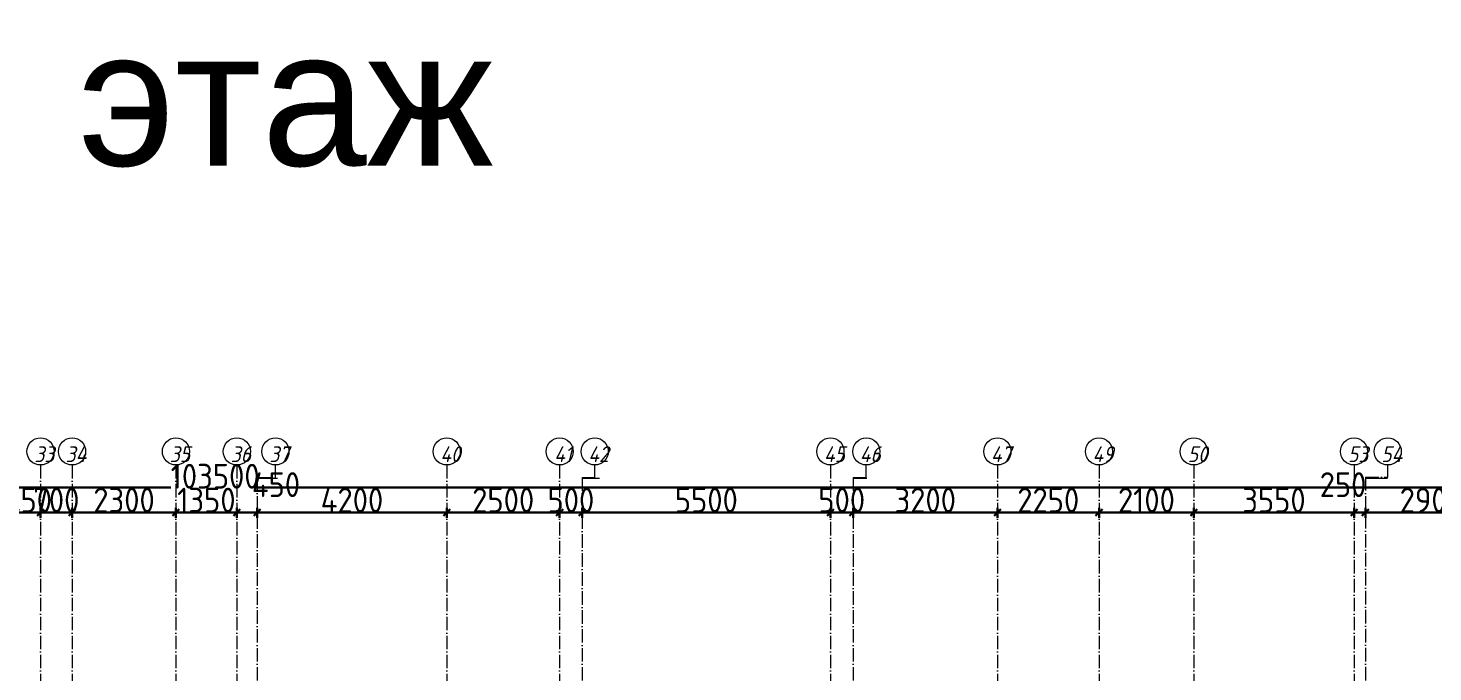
# Model space of a CAD drawing. Header units: millimetres. Extents: x -17017 to 628417, y -109036 to 199237.
# Drawn here: x 328996 to 360118, y -552 to 13704 of the extents above; entities that cross this region are included whole.
import ezdxf

# ---------------------------------------------------------------- set-up
doc = ezdxf.new("R2010")
doc.units = ezdxf.units.MM
doc.linetypes.add('50_200_ШТРИХ_1Т_ш5_п1_п1_', pattern=[700, 500, -100, 0, -100])
for name, color, linetype, lineweight in [('A-____-____-DIMS', 7, 'Continuous', 9), ('S-GRID-____-IDEN', 7, 'Continuous', 9), ('S-GRID-____-OTLN', 7, 'Continuous', 9), ('S-GRID-____-OTLN-1', 7, '50_200_ШТРИХ_1Т_ш5_п1_п1_', 9), ('стяжа', 7, 'Continuous', 30)]:
    doc.layers.add(name, color=color, linetype=linetype, lineweight=lineweight)
doc.styles.add('ISOCPEUR_I_9', font='isocpeui.ttf', dxfattribs={"width": 0.9, "height": 250})
doc.styles.get("Standard").update_dxf_attribs({"font": 'arial.ttf'})
doc.styles.add('СПДС', font='isocpeur.ttf', dxfattribs={"width": 0.9})
doc.dimstyles.new('ISO-2_5_0_9К_БОЛЬШОЙ_ОСИ', dxfattribs={"dimscale": 304.8, "dimtxt": 248.995294, "dimasz": 0.492126, "dimexe": 0.393701, "dimexo": 0, "dimgap": 0, "dimtad": 1, "dimdec": 0, "dimzin": 0, "dimdsep": 46, "dimtxsty": 'ISOCPEUR_I_9', "dimblk1": 'OBLIQUE', "dimblk2": 'OBLIQUE', "dimsah": 1, "dimcen": 0.09, "dimdle": 0.393701, "dimazin": 0, "dimtfac": 1, "dimtdec": 4, "dimtix": 1, "dimtmove": 0, "dimatfit": 3, "dimfxl": 1, "dimtvp": 1, "dimtolj": 1, "dimtzin": 0, "dimarcsym": 2})
doc.dimstyles.new('ISO-2_5_0_9К_БОЛЬШОЙ_ОСИ_1', dxfattribs={"dimscale": 304.8, "dimtxt": 248.995294, "dimasz": 0.492126, "dimexe": 0.393701, "dimexo": 0, "dimgap": 0, "dimtad": 1, "dimdec": 0, "dimzin": 0, "dimdsep": 46, "dimtxsty": 'ISOCPEUR_I_9', "dimblk1": 'OBLIQUE', "dimblk2": 'OBLIQUE', "dimsah": 1, "dimcen": 0.09, "dimdle": 0.393701, "dimazin": 0, "dimtfac": 1, "dimtdec": 4, "dimtix": 1, "dimtmove": 1, "dimatfit": 3, "dimfxl": 1, "dimtvp": 1, "dimtolj": 1, "dimtzin": 0, "dimarcsym": 2})
doc.dimstyles.new('ISO-2_5_0_9К_БОЛЬШОЙ_ОСИ_2', dxfattribs={"dimscale": 304.8, "dimtxt": 248.995294, "dimasz": 0.492126, "dimexe": 0.393701, "dimexo": 0, "dimgap": 0, "dimtad": 1, "dimdec": 0, "dimzin": 0, "dimdsep": 46, "dimtxsty": 'ISOCPEUR_I_9', "dimblk1": 'OBLIQUE', "dimblk2": 'OBLIQUE', "dimsah": 1, "dimcen": 0.09, "dimdle": 0.393701, "dimazin": 0, "dimtfac": 1, "dimtdec": 4, "dimtix": 1, "dimtmove": 2, "dimatfit": 3, "dimfxl": 1, "dimtvp": 1, "dimtolj": 1, "dimtzin": 0, "dimarcsym": 2})

# ---------------------------------------------------------------- blocks, each defined once
blk = doc.blocks.new('Ось сетки - Круг_Ø6_00__ISO-2_5_0_9K_-25732049-АР1_План отверстий 3 этажа в осях 1-64_Ю-ЯЯ')
at = {"layer": 'S-GRID-____-IDEN'}
blk.add_circle((0, 0), 3, dxfattribs=at)
blk = doc.blocks.new('_Oblique')
at = {"color": 0, "linetype": 'ByBlock', "lineweight": -2}
blk.add_line((-0.5, -0.5), (0.5, 0.5), dxfattribs=at)
blk = doc.blocks.new('*D2832')
at = {"layer": 'A-____-____-DIMS', "color": 0, "lineweight": -2, "transparency": 16777216}
for p, q in [((328721, 2977), (328571, 2977)), ((328721, 3083), (328721, 2857)), ((328721, 2977), (329271, 2977)), ((329271, 3083), (329271, 2857)), ((329271, 2977), (329421, 2977))]:
    blk.add_line(p, q, dxfattribs=at)
at = {"layer": 'Defpoints', "color": 0, "transparency": 16777216}
for p in [(328721, 3083), (329271, 3083), (329271, 2977)]:
    blk.add_point(p, dxfattribs=at)
at = {"layer": 'A-____-____-DIMS', "color": 0, "lineweight": -2, "transparency": 16777216, "xscale": 150, "yscale": 150, "zscale": 150}
blk.add_blockref('_Oblique', (328721, 2977), dxfattribs=at)
at = {"layer": 'A-____-____-DIMS', "color": 0, "lineweight": -2, "transparency": 16777216, "xscale": 150, "yscale": 150, "zscale": 150, "rotation": 180}
blk.add_blockref('_Oblique', (329271, 2977), dxfattribs=at)
at = {"layer": 'A-____-____-DIMS', "color": 0, "transparency": 16777216, "insert": (328996, 3251), "char_height": 548.6, "attachment_point": 5, "style": 'СПДС'}
blk.add_mtext('\\A1;550', dxfattribs=at)
blk = doc.blocks.new('*D2833')
at = {"layer": 'A-____-____-DIMS', "color": 0, "lineweight": -2, "transparency": 16777216}
for p, q in [((329271, 2977), (329121, 2977)), ((329271, 3083), (329271, 2857)), ((329271, 2977), (329971, 2977)), ((329971, 3083), (329971, 2857)), ((329971, 2977), (330121, 2977))]:
    blk.add_line(p, q, dxfattribs=at)
at = {"layer": 'Defpoints', "color": 0, "transparency": 16777216}
for p in [(329271, 3083), (329971, 3083), (329971, 2977)]:
    blk.add_point(p, dxfattribs=at)
at = {"layer": 'A-____-____-DIMS', "color": 0, "lineweight": -2, "transparency": 16777216, "xscale": 150, "yscale": 150, "zscale": 150}
blk.add_blockref('_Oblique', (329271, 2977), dxfattribs=at)
at = {"layer": 'A-____-____-DIMS', "color": 0, "lineweight": -2, "transparency": 16777216, "xscale": 150, "yscale": 150, "zscale": 150, "rotation": 180}
blk.add_blockref('_Oblique', (329971, 2977), dxfattribs=at)
at = {"layer": 'A-____-____-DIMS', "color": 0, "transparency": 16777216, "insert": (329621, 3251), "char_height": 548.6, "attachment_point": 5, "style": 'СПДС'}
blk.add_mtext('\\A1;700', dxfattribs=at)
blk = doc.blocks.new('*D2834')
at = {"layer": 'A-____-____-DIMS', "color": 0, "lineweight": -2, "transparency": 16777216}
for p, q in [((329851, 2977), (332391, 2977)), ((329971, 3083), (329971, 2857)), ((332271, 3083), (332271, 2857))]:
    blk.add_line(p, q, dxfattribs=at)
at = {"layer": 'Defpoints', "color": 0, "transparency": 16777216}
for p in [(329971, 3083), (332271, 3083), (332271, 2977)]:
    blk.add_point(p, dxfattribs=at)
at = {"layer": 'A-____-____-DIMS', "color": 0, "lineweight": -2, "transparency": 16777216, "xscale": 150, "yscale": 150, "zscale": 150, "rotation": 180}
blk.add_blockref('_Oblique', (329971, 2977), dxfattribs=at)
at = {"layer": 'A-____-____-DIMS', "color": 0, "lineweight": -2, "transparency": 16777216, "xscale": 150, "yscale": 150, "zscale": 150}
blk.add_blockref('_Oblique', (332271, 2977), dxfattribs=at)
at = {"layer": 'A-____-____-DIMS', "color": 0, "transparency": 16777216, "insert": (331121, 3251), "char_height": 548.6, "attachment_point": 5, "style": 'СПДС'}
blk.add_mtext('\\A1;2300', dxfattribs=at)
blk = doc.blocks.new('*D2835')
at = {"layer": 'A-____-____-DIMS', "color": 0, "lineweight": -2, "transparency": 16777216}
for p, q in [((332151, 2977), (333741, 2977)), ((332271, 3083), (332271, 2857)), ((333621, 3083), (333621, 2857))]:
    blk.add_line(p, q, dxfattribs=at)
at = {"layer": 'Defpoints', "color": 0, "transparency": 16777216}
for p in [(332271, 3083), (333621, 3083), (333621, 2977)]:
    blk.add_point(p, dxfattribs=at)
at = {"layer": 'A-____-____-DIMS', "color": 0, "lineweight": -2, "transparency": 16777216, "xscale": 150, "yscale": 150, "zscale": 150, "rotation": 180}
blk.add_blockref('_Oblique', (332271, 2977), dxfattribs=at)
at = {"layer": 'A-____-____-DIMS', "color": 0, "lineweight": -2, "transparency": 16777216, "xscale": 150, "yscale": 150, "zscale": 150}
blk.add_blockref('_Oblique', (333621, 2977), dxfattribs=at)
at = {"layer": 'A-____-____-DIMS', "color": 0, "transparency": 16777216, "insert": (332946, 3251), "char_height": 548.6, "attachment_point": 5, "style": 'СПДС'}
blk.add_mtext('\\A1;1350', dxfattribs=at)
blk = doc.blocks.new('*D2836')
at = {"layer": 'A-____-____-DIMS', "color": 0, "lineweight": -2, "transparency": 16777216}
for p, q in [((333501, 2977), (334191, 2977)), ((333621, 3083), (333621, 2857)), ((334071, 3083), (334071, 2857))]:
    blk.add_line(p, q, dxfattribs=at)
at = {"layer": 'Defpoints', "color": 0, "transparency": 16777216}
for p in [(333621, 3083), (334071, 3083), (334071, 2977)]:
    blk.add_point(p, dxfattribs=at)
at = {"layer": 'A-____-____-DIMS', "color": 0, "lineweight": -2, "transparency": 16777216, "xscale": 150, "yscale": 150, "zscale": 150, "rotation": 180}
blk.add_blockref('_Oblique', (333621, 2977), dxfattribs=at)
at = {"layer": 'A-____-____-DIMS', "color": 0, "lineweight": -2, "transparency": 16777216, "xscale": 150, "yscale": 150, "zscale": 150}
blk.add_blockref('_Oblique', (334071, 2977), dxfattribs=at)
at = {"layer": 'A-____-____-DIMS', "color": 0, "transparency": 16777216, "insert": (333953, 3868), "char_height": 548.6, "attachment_point": 1, "line_spacing_factor": 1.149209, "style": 'СПДС'}
blk.add_mtext('\\A1;450', dxfattribs=at)
blk = doc.blocks.new('*D2837')
at = {"layer": 'A-____-____-DIMS', "color": 0, "lineweight": -2, "transparency": 16777216}
for p, q in [((333951, 2977), (338391, 2977)), ((334071, 3083), (334071, 2857)), ((338271, 3083), (338271, 2857))]:
    blk.add_line(p, q, dxfattribs=at)
at = {"layer": 'Defpoints', "color": 0, "transparency": 16777216}
for p in [(334071, 3083), (338271, 3083), (338271, 2977)]:
    blk.add_point(p, dxfattribs=at)
at = {"layer": 'A-____-____-DIMS', "color": 0, "lineweight": -2, "transparency": 16777216, "xscale": 150, "yscale": 150, "zscale": 150, "rotation": 180}
blk.add_blockref('_Oblique', (334071, 2977), dxfattribs=at)
at = {"layer": 'A-____-____-DIMS', "color": 0, "lineweight": -2, "transparency": 16777216, "xscale": 150, "yscale": 150, "zscale": 150}
blk.add_blockref('_Oblique', (338271, 2977), dxfattribs=at)
at = {"layer": 'A-____-____-DIMS', "color": 0, "transparency": 16777216, "insert": (336171, 3251), "char_height": 548.6, "attachment_point": 5, "style": 'СПДС'}
blk.add_mtext('\\A1;4200', dxfattribs=at)
blk = doc.blocks.new('*D2838')
at = {"layer": 'A-____-____-DIMS', "color": 0, "lineweight": -2, "transparency": 16777216}
for p, q in [((338151, 2977), (340891, 2977)), ((338271, 3083), (338271, 2857)), ((340771, 3083), (340771, 2857))]:
    blk.add_line(p, q, dxfattribs=at)
at = {"layer": 'Defpoints', "color": 0, "transparency": 16777216}
for p in [(338271, 3083), (340771, 3083), (340771, 2977)]:
    blk.add_point(p, dxfattribs=at)
at = {"layer": 'A-____-____-DIMS', "color": 0, "lineweight": -2, "transparency": 16777216, "xscale": 150, "yscale": 150, "zscale": 150, "rotation": 180}
blk.add_blockref('_Oblique', (338271, 2977), dxfattribs=at)
at = {"layer": 'A-____-____-DIMS', "color": 0, "lineweight": -2, "transparency": 16777216, "xscale": 150, "yscale": 150, "zscale": 150}
blk.add_blockref('_Oblique', (340771, 2977), dxfattribs=at)
at = {"layer": 'A-____-____-DIMS', "color": 0, "transparency": 16777216, "insert": (339521, 3251), "char_height": 548.6, "attachment_point": 5, "style": 'СПДС'}
blk.add_mtext('\\A1;2500', dxfattribs=at)
blk = doc.blocks.new('*D2839')
at = {"layer": 'A-____-____-DIMS', "color": 0, "lineweight": -2, "transparency": 16777216}
for p, q in [((340771, 2977), (340621, 2977)), ((340771, 3083), (340771, 2857)), ((340771, 2977), (341271, 2977)), ((341271, 3083), (341271, 2857)), ((341271, 2977), (341421, 2977))]:
    blk.add_line(p, q, dxfattribs=at)
at = {"layer": 'Defpoints', "color": 0, "transparency": 16777216}
for p in [(340771, 3083), (341271, 3083), (341271, 2977)]:
    blk.add_point(p, dxfattribs=at)
at = {"layer": 'A-____-____-DIMS', "color": 0, "lineweight": -2, "transparency": 16777216, "xscale": 150, "yscale": 150, "zscale": 150}
blk.add_blockref('_Oblique', (340771, 2977), dxfattribs=at)
at = {"layer": 'A-____-____-DIMS', "color": 0, "lineweight": -2, "transparency": 16777216, "xscale": 150, "yscale": 150, "zscale": 150, "rotation": 180}
blk.add_blockref('_Oblique', (341271, 2977), dxfattribs=at)
at = {"layer": 'A-____-____-DIMS', "color": 0, "transparency": 16777216, "insert": (341021, 3251), "char_height": 548.6, "attachment_point": 5, "style": 'СПДС'}
blk.add_mtext('\\A1;500', dxfattribs=at)
blk = doc.blocks.new('*D2840')
at = {"layer": 'A-____-____-DIMS', "color": 0, "lineweight": -2, "transparency": 16777216}
for p, q in [((341151, 2977), (346891, 2977)), ((341271, 3083), (341271, 2857)), ((346771, 3083), (346771, 2857))]:
    blk.add_line(p, q, dxfattribs=at)
at = {"layer": 'Defpoints', "color": 0, "transparency": 16777216}
for p in [(341271, 3083), (346771, 3083), (346771, 2977)]:
    blk.add_point(p, dxfattribs=at)
at = {"layer": 'A-____-____-DIMS', "color": 0, "lineweight": -2, "transparency": 16777216, "xscale": 150, "yscale": 150, "zscale": 150, "rotation": 180}
blk.add_blockref('_Oblique', (341271, 2977), dxfattribs=at)
at = {"layer": 'A-____-____-DIMS', "color": 0, "lineweight": -2, "transparency": 16777216, "xscale": 150, "yscale": 150, "zscale": 150}
blk.add_blockref('_Oblique', (346771, 2977), dxfattribs=at)
at = {"layer": 'A-____-____-DIMS', "color": 0, "transparency": 16777216, "insert": (344021, 3251), "char_height": 548.6, "attachment_point": 5, "style": 'СПДС'}
blk.add_mtext('\\A1;5500', dxfattribs=at)
blk = doc.blocks.new('*D2841')
at = {"layer": 'A-____-____-DIMS', "color": 0, "lineweight": -2, "transparency": 16777216}
for p, q in [((346771, 2977), (346621, 2977)), ((346771, 3083), (346771, 2857)), ((346771, 2977), (347271, 2977)), ((347271, 3083), (347271, 2857)), ((347271, 2977), (347421, 2977))]:
    blk.add_line(p, q, dxfattribs=at)
at = {"layer": 'Defpoints', "color": 0, "transparency": 16777216}
for p in [(346771, 3083), (347271, 3083), (347271, 2977)]:
    blk.add_point(p, dxfattribs=at)
at = {"layer": 'A-____-____-DIMS', "color": 0, "lineweight": -2, "transparency": 16777216, "xscale": 150, "yscale": 150, "zscale": 150}
blk.add_blockref('_Oblique', (346771, 2977), dxfattribs=at)
at = {"layer": 'A-____-____-DIMS', "color": 0, "lineweight": -2, "transparency": 16777216, "xscale": 150, "yscale": 150, "zscale": 150, "rotation": 180}
blk.add_blockref('_Oblique', (347271, 2977), dxfattribs=at)
at = {"layer": 'A-____-____-DIMS', "color": 0, "transparency": 16777216, "insert": (347021, 3251), "char_height": 548.6, "attachment_point": 5, "style": 'СПДС'}
blk.add_mtext('\\A1;500', dxfattribs=at)
blk = doc.blocks.new('*D2842')
at = {"layer": 'A-____-____-DIMS', "color": 0, "lineweight": -2, "transparency": 16777216}
for p, q in [((347151, 2977), (350591, 2977)), ((347271, 3083), (347271, 2857)), ((350471, 3083), (350471, 2857))]:
    blk.add_line(p, q, dxfattribs=at)
at = {"layer": 'Defpoints', "color": 0, "transparency": 16777216}
for p in [(347271, 3083), (350471, 3083), (350471, 2977)]:
    blk.add_point(p, dxfattribs=at)
at = {"layer": 'A-____-____-DIMS', "color": 0, "lineweight": -2, "transparency": 16777216, "xscale": 150, "yscale": 150, "zscale": 150, "rotation": 180}
blk.add_blockref('_Oblique', (347271, 2977), dxfattribs=at)
at = {"layer": 'A-____-____-DIMS', "color": 0, "lineweight": -2, "transparency": 16777216, "xscale": 150, "yscale": 150, "zscale": 150}
blk.add_blockref('_Oblique', (350471, 2977), dxfattribs=at)
at = {"layer": 'A-____-____-DIMS', "color": 0, "transparency": 16777216, "insert": (348871, 3251), "char_height": 548.6, "attachment_point": 5, "style": 'СПДС'}
blk.add_mtext('\\A1;3200', dxfattribs=at)
blk = doc.blocks.new('*D2843')
at = {"layer": 'A-____-____-DIMS', "color": 0, "lineweight": -2, "transparency": 16777216}
for p, q in [((350351, 2977), (352841, 2977)), ((350471, 3083), (350471, 2857)), ((352721, 3083), (352721, 2857))]:
    blk.add_line(p, q, dxfattribs=at)
at = {"layer": 'Defpoints', "color": 0, "transparency": 16777216}
for p in [(350471, 3083), (352721, 3083), (352721, 2977)]:
    blk.add_point(p, dxfattribs=at)
at = {"layer": 'A-____-____-DIMS', "color": 0, "lineweight": -2, "transparency": 16777216, "xscale": 150, "yscale": 150, "zscale": 150, "rotation": 180}
blk.add_blockref('_Oblique', (350471, 2977), dxfattribs=at)
at = {"layer": 'A-____-____-DIMS', "color": 0, "lineweight": -2, "transparency": 16777216, "xscale": 150, "yscale": 150, "zscale": 150}
blk.add_blockref('_Oblique', (352721, 2977), dxfattribs=at)
at = {"layer": 'A-____-____-DIMS', "color": 0, "transparency": 16777216, "insert": (351596, 3251), "char_height": 548.6, "attachment_point": 5, "style": 'СПДС'}
blk.add_mtext('\\A1;2250', dxfattribs=at)
blk = doc.blocks.new('*D2844')
at = {"layer": 'A-____-____-DIMS', "color": 0, "lineweight": -2, "transparency": 16777216}
for p, q in [((352601, 2977), (354941, 2977)), ((352721, 3083), (352721, 2857)), ((354821, 3083), (354821, 2857))]:
    blk.add_line(p, q, dxfattribs=at)
at = {"layer": 'Defpoints', "color": 0, "transparency": 16777216}
for p in [(352721, 3083), (354821, 3083), (354821, 2977)]:
    blk.add_point(p, dxfattribs=at)
at = {"layer": 'A-____-____-DIMS', "color": 0, "lineweight": -2, "transparency": 16777216, "xscale": 150, "yscale": 150, "zscale": 150, "rotation": 180}
blk.add_blockref('_Oblique', (352721, 2977), dxfattribs=at)
at = {"layer": 'A-____-____-DIMS', "color": 0, "lineweight": -2, "transparency": 16777216, "xscale": 150, "yscale": 150, "zscale": 150}
blk.add_blockref('_Oblique', (354821, 2977), dxfattribs=at)
at = {"layer": 'A-____-____-DIMS', "color": 0, "transparency": 16777216, "insert": (353771, 3251), "char_height": 548.6, "attachment_point": 5, "style": 'СПДС'}
blk.add_mtext('\\A1;2100', dxfattribs=at)
blk = doc.blocks.new('*D2845')
at = {"layer": 'A-____-____-DIMS', "color": 0, "lineweight": -2, "transparency": 16777216}
for p, q in [((354701, 2977), (358491, 2977)), ((354821, 3083), (354821, 2857)), ((358371, 3083), (358371, 2857))]:
    blk.add_line(p, q, dxfattribs=at)
at = {"layer": 'Defpoints', "color": 0, "transparency": 16777216}
for p in [(354821, 3083), (358371, 3083), (358371, 2977)]:
    blk.add_point(p, dxfattribs=at)
at = {"layer": 'A-____-____-DIMS', "color": 0, "lineweight": -2, "transparency": 16777216, "xscale": 150, "yscale": 150, "zscale": 150, "rotation": 180}
blk.add_blockref('_Oblique', (354821, 2977), dxfattribs=at)
at = {"layer": 'A-____-____-DIMS', "color": 0, "lineweight": -2, "transparency": 16777216, "xscale": 150, "yscale": 150, "zscale": 150}
blk.add_blockref('_Oblique', (358371, 2977), dxfattribs=at)
at = {"layer": 'A-____-____-DIMS', "color": 0, "transparency": 16777216, "insert": (356596, 3251), "char_height": 548.6, "attachment_point": 5, "style": 'СПДС'}
blk.add_mtext('\\A1;3550', dxfattribs=at)
blk = doc.blocks.new('*D2846')
at = {"layer": 'A-____-____-DIMS', "color": 0, "lineweight": -2, "transparency": 16777216}
for p, q in [((358251, 2977), (358741, 2977)), ((358371, 3083), (358371, 2857)), ((358621, 3083), (358621, 2857))]:
    blk.add_line(p, q, dxfattribs=at)
at = {"layer": 'Defpoints', "color": 0, "transparency": 16777216}
for p in [(358371, 3083), (358621, 3083), (358621, 2977)]:
    blk.add_point(p, dxfattribs=at)
at = {"layer": 'A-____-____-DIMS', "color": 0, "lineweight": -2, "transparency": 16777216, "xscale": 150, "yscale": 150, "zscale": 150, "rotation": 180}
blk.add_blockref('_Oblique', (358371, 2977), dxfattribs=at)
at = {"layer": 'A-____-____-DIMS', "color": 0, "lineweight": -2, "transparency": 16777216, "xscale": 150, "yscale": 150, "zscale": 150}
blk.add_blockref('_Oblique', (358621, 2977), dxfattribs=at)
at = {"layer": 'A-____-____-DIMS', "color": 0, "transparency": 16777216, "insert": (357610, 3868), "char_height": 548.6, "attachment_point": 1, "line_spacing_factor": 1.149209, "style": 'СПДС'}
blk.add_mtext('\\A1;250', dxfattribs=at)
blk = doc.blocks.new('*D2847')
at = {"layer": 'A-____-____-DIMS', "color": 0, "lineweight": -2, "transparency": 16777216}
for p, q in [((358501, 2977), (361641, 2977)), ((358621, 3083), (358621, 2857)), ((361521, 3083), (361521, 2857))]:
    blk.add_line(p, q, dxfattribs=at)
at = {"layer": 'Defpoints', "color": 0, "transparency": 16777216}
for p in [(358621, 3083), (361521, 3083), (361521, 2977)]:
    blk.add_point(p, dxfattribs=at)
at = {"layer": 'A-____-____-DIMS', "color": 0, "lineweight": -2, "transparency": 16777216, "xscale": 150, "yscale": 150, "zscale": 150, "rotation": 180}
blk.add_blockref('_Oblique', (358621, 2977), dxfattribs=at)
at = {"layer": 'A-____-____-DIMS', "color": 0, "lineweight": -2, "transparency": 16777216, "xscale": 150, "yscale": 150, "zscale": 150}
blk.add_blockref('_Oblique', (361521, 2977), dxfattribs=at)
at = {"layer": 'A-____-____-DIMS', "color": 0, "transparency": 16777216, "insert": (360071, 3251), "char_height": 548.6, "attachment_point": 5, "style": 'СПДС'}
blk.add_mtext('\\A1;2900', dxfattribs=at)
blk = doc.blocks.new('*D2853')
at = {"layer": 'A-____-____-DIMS', "color": 0, "lineweight": -2, "transparency": 16777216}
for p, q in [((281301, 3529), (332155, 3529)), ((281421, 3635), (281421, 3409)), ((385041, 3529), (334032, 3529)), ((384921, 3635), (384921, 3409))]:
    blk.add_line(p, q, dxfattribs=at)
at = {"layer": 'Defpoints', "color": 0, "transparency": 16777216}
for p in [(281421, 3635), (384921, 3635), (384921, 3529)]:
    blk.add_point(p, dxfattribs=at)
at = {"layer": 'A-____-____-DIMS', "color": 0, "lineweight": -2, "transparency": 16777216, "xscale": 150, "yscale": 150, "zscale": 150, "rotation": 180}
blk.add_blockref('_Oblique', (281421, 3529), dxfattribs=at)
at = {"layer": 'A-____-____-DIMS', "color": 0, "lineweight": -2, "transparency": 16777216, "xscale": 150, "yscale": 150, "zscale": 150}
blk.add_blockref('_Oblique', (384921, 3529), dxfattribs=at)
at = {"layer": 'A-____-____-DIMS', "color": 0, "transparency": 16777216, "insert": (332155, 4055), "char_height": 548.6, "attachment_point": 1, "line_spacing_factor": 1.149209, "style": 'СПДС'}
blk.add_mtext('\\A1;103500', dxfattribs=at)
blk = doc.blocks.new('3эт')
at = {"layer": 'S-GRID-____-OTLN-1', "color": 251, "ltscale": 0.6, "true_color": 0x636466}
for p, q in [((329270.7, 4029.4), (329270.7, -33971.9)), ((329970.7, 4029.4), (329970.7, -9616.1)), ((332270.7, 4029.4), (332270.7, -33971.9)), ((333620.7, 4029.4), (333620.7, -20188)), ((334070.7, 3756), (334070.7, -20188)), ((334070.7, 3756), (334475.5, 3756)), ((334475.5, 3756), (334475.5, 4029.4)), ((338270.7, 4029.4), (338270.7, -33971.9)), ((340770.7, 4029.4), (340770.7, -33971.9)), ((341270.7, 3756), (341270.7, -33823.9)), ((341270.7, 3756), (341549.4, 3756)), ((341549.4, 3756), (341549.4, 4029.4)), ((346770.7, 4029.4), (346770.7, -33971.9)), ((347270.7, 3756), (347270.7, -33828.9)), ((347270.7, 3756), (347565.2, 3756)), ((347565.2, 3756), (347565.2, 4029.4)), ((350470.7, 4029.4), (350470.7, -33971.9)), ((352720.7, 4029.4), (352720.7, -33971.9)), ((354820.7, 4029.4), (354820.7, -46882.4)), ((358370.7, 4029.4), (358370.7, -46592.2)), ((358620.7, 3761.2), (358620.7, -46882.4)), ((358620.7, 3761.2), (359117.4, 3761.2)), ((359117.4, 3761.2), (359117.4, 4029.4))]:
    blk.add_line(p, q, dxfattribs=at)
at = {"layer": 'S-GRID-____-IDEN', "xscale": 99.99999999999993, "yscale": 99.99999999999993, "zscale": 99.99999999999993, "rotation": 180}
for p in [(329270.7, 4329.4), (329970.7, 4329.4), (332270.7, 4329.4), (333620.7, 4329.4), (334475.5, 4329.4), (338270.7, 4329.4), (340770.7, 4329.4), (341549.4, 4329.4), (346770.7, 4329.4), (347565.2, 4329.4), (350470.7, 4329.4), (352720.7, 4329.4), (354820.7, 4329.4), (358370.7, 4329.4), (359117.4, 4329.4)]:
    blk.add_blockref('Ось сетки - Круг_Ø6_00__ISO-2_5_0_9K_-25732049-АР1_План отверстий 3 этажа в осях 1-64_Ю-ЯЯ', p, dxfattribs=at)
at = {"layer": 'S-GRID-____-IDEN', "char_height": 350, "attachment_point": 1, "style": 'ISOCPEUR_I_9'}
for s, insert, width in [('33', (329136.3, 4443.3), 404.05), ('34', (329827.3, 4443.3), 425.696), ('35', (332136.3, 4443.3), 404.05), ('36', (333486.3, 4443.3), 404.05), ('37', (334341.1, 4443.3), 404.05), ('40', (338127.3, 4443.3), 425.696), ('41', (340651.2, 4443.3), 367.975), ('42', (341406, 4443.3), 425.696), ('45', (346627.3, 4443.3), 425.696), ('46', (347421.8, 4443.3), 425.696), ('47', (350327.3, 4443.3), 425.696), ('49', (352577.3, 4443.3), 425.696), ('50', (354686.3, 4443.3), 404.05), ('53', (358236.3, 4443.3), 404.05), ('54', (358974, 4443.3), 425.696)]:
    blk.add_mtext(s, dxfattribs=dict(at, insert=insert, width=width))
at = {"layer": 'A-____-____-DIMS'}
for base, p1, p2, dimstyle, override, picture, middle in [((384920.7, 3529.2), (281420.7, 3635.3), (384920.7, 3635.3), 'ISO-2_5_0_9К_БОЛЬШОЙ_ОСИ_2', {"dimtxt": 1.8, "dimpost": '<>', "dimtxsty": 'СПДС', "dimfxl": 103500}, '*D2853', (333093.6, 3689.2)), ((334070.7, 2977), (333620.7, 3083.1), (334070.7, 3083.1), 'ISO-2_5_0_9К_БОЛЬШОЙ_ОСИ_1', {"dimtxt": 1.8, "dimpost": '<>', "dimtxsty": 'СПДС', "dimfxl": 450}, '*D2836', (334446.8, 3136.9)), ((358620.7, 2977), (358370.7, 3083.1), (358620.7, 3083.1), 'ISO-2_5_0_9К_БОЛЬШОЙ_ОСИ_1', {"dimtxt": 1.8, "dimpost": '<>', "dimtxsty": 'СПДС', "dimfxl": 250}, '*D2846', (358079.1, 3136.9))]:
    dim = blk.add_linear_dim(base=base, p1=p1, p2=p2, dimstyle=dimstyle, override=override, dxfattribs=at)
    dim.commit()
    dim.dimension.update_dxf_attribs({"geometry": picture, "text_midpoint": middle, "dimtype": 160})
for base, p1, p2, override, picture, middle in [((329270.7, 2977), (328720.7, 3083.1), (329270.7, 3083.1), {"dimtxt": 1.8, "dimpost": '<>', "dimtxsty": 'СПДС', "dimfxl": 550}, '*D2832', (328995.7, 3251.3)), ((329970.7, 2977), (329270.7, 3083.1), (329970.7, 3083.1), {"dimtxt": 1.8, "dimpost": '<>', "dimtxsty": 'СПДС', "dimfxl": 700}, '*D2833', (329620.7, 3251.3)), ((332270.7, 2977), (329970.7, 3083.1), (332270.7, 3083.1), {"dimtxt": 1.8, "dimpost": '<>', "dimtxsty": 'СПДС', "dimfxl": 2300}, '*D2834', (331120.7, 3251.3)), ((333620.7, 2977), (332270.7, 3083.1), (333620.7, 3083.1), {"dimtxt": 1.8, "dimpost": '<>', "dimtxsty": 'СПДС', "dimfxl": 1350}, '*D2835', (332945.7, 3251.3)), ((338270.7, 2977), (334070.7, 3083.1), (338270.7, 3083.1), {"dimtxt": 1.8, "dimpost": '<>', "dimtxsty": 'СПДС', "dimfxl": 4200}, '*D2837', (336170.7, 3251.3)), ((340770.7, 2977), (338270.7, 3083.1), (340770.7, 3083.1), {"dimtxt": 1.8, "dimpost": '<>', "dimtxsty": 'СПДС', "dimfxl": 2500}, '*D2838', (339520.7, 3251.3)), ((341270.7, 2977), (340770.7, 3083.1), (341270.7, 3083.1), {"dimtxt": 1.8, "dimpost": '<>', "dimtxsty": 'СПДС', "dimfxl": 500}, '*D2839', (341020.7, 3251.3)), ((346770.7, 2977), (341270.7, 3083.1), (346770.7, 3083.1), {"dimtxt": 1.8, "dimpost": '<>', "dimtxsty": 'СПДС', "dimfxl": 5500}, '*D2840', (344020.7, 3251.3)), ((347270.7, 2977), (346770.7, 3083.1), (347270.7, 3083.1), {"dimtxt": 1.8, "dimpost": '<>', "dimtxsty": 'СПДС', "dimfxl": 500}, '*D2841', (347020.7, 3251.3)), ((350470.7, 2977), (347270.7, 3083.1), (350470.7, 3083.1), {"dimtxt": 1.8, "dimpost": '<>', "dimtxsty": 'СПДС', "dimfxl": 3200}, '*D2842', (348870.7, 3251.3)), ((352720.7, 2977), (350470.7, 3083.1), (352720.7, 3083.1), {"dimtxt": 1.8, "dimpost": '<>', "dimtxsty": 'СПДС', "dimfxl": 2250}, '*D2843', (351595.7, 3251.3)), ((354820.7, 2977), (352720.7, 3083.1), (354820.7, 3083.1), {"dimtxt": 1.8, "dimpost": '<>', "dimtxsty": 'СПДС', "dimfxl": 2100}, '*D2844', (353770.7, 3251.3)), ((358370.7, 2977), (354820.7, 3083.1), (358370.7, 3083.1), {"dimtxt": 1.8, "dimpost": '<>', "dimtxsty": 'СПДС', "dimfxl": 3550}, '*D2845', (356595.7, 3251.3)), ((361520.7, 2977), (358620.7, 3083.1), (361520.7, 3083.1), {"dimtxt": 1.8, "dimpost": '<>', "dimtxsty": 'СПДС', "dimfxl": 2900}, '*D2847', (360070.7, 3251.3))]:
    dim = blk.add_linear_dim(base=base, p1=p1, p2=p2, dimstyle='ISO-2_5_0_9К_БОЛЬШОЙ_ОСИ', override=override, dxfattribs=at)
    dim.commit()
    dim.dimension.update_dxf_attribs({"geometry": picture, "text_midpoint": middle})

msp = doc.modelspace()

# ---------------------------------------------------------------- linework, layer by layer
at = {"layer": 'S-GRID-____-OTLN'}
for p, q in [((334071, 3741), (334524, 3741)), ((341271, 3741), (341654, 3741)), ((347271, 3741), (347580, 3741)), ((358621, 3735), (359114, 3735))]:
    msp.add_line(p, q, dxfattribs=at)

# ---------------------------------------------------------------- block references
at = {"layer": 'стяжа'}
msp.add_blockref('3эт', (0, 0), dxfattribs=at)

# ---------------------------------------------------------------- texts
at = {"color": 1, "lineweight": 30, "insert": (326615, 13659), "char_height": 3000, "attachment_point": 1}
msp.add_mtext_dynamic_manual_height_columns('3 этаж', width=55251, gutter_width=1, heights=[0], dxfattribs=at)

doc.saveas('drawing.dxf')
